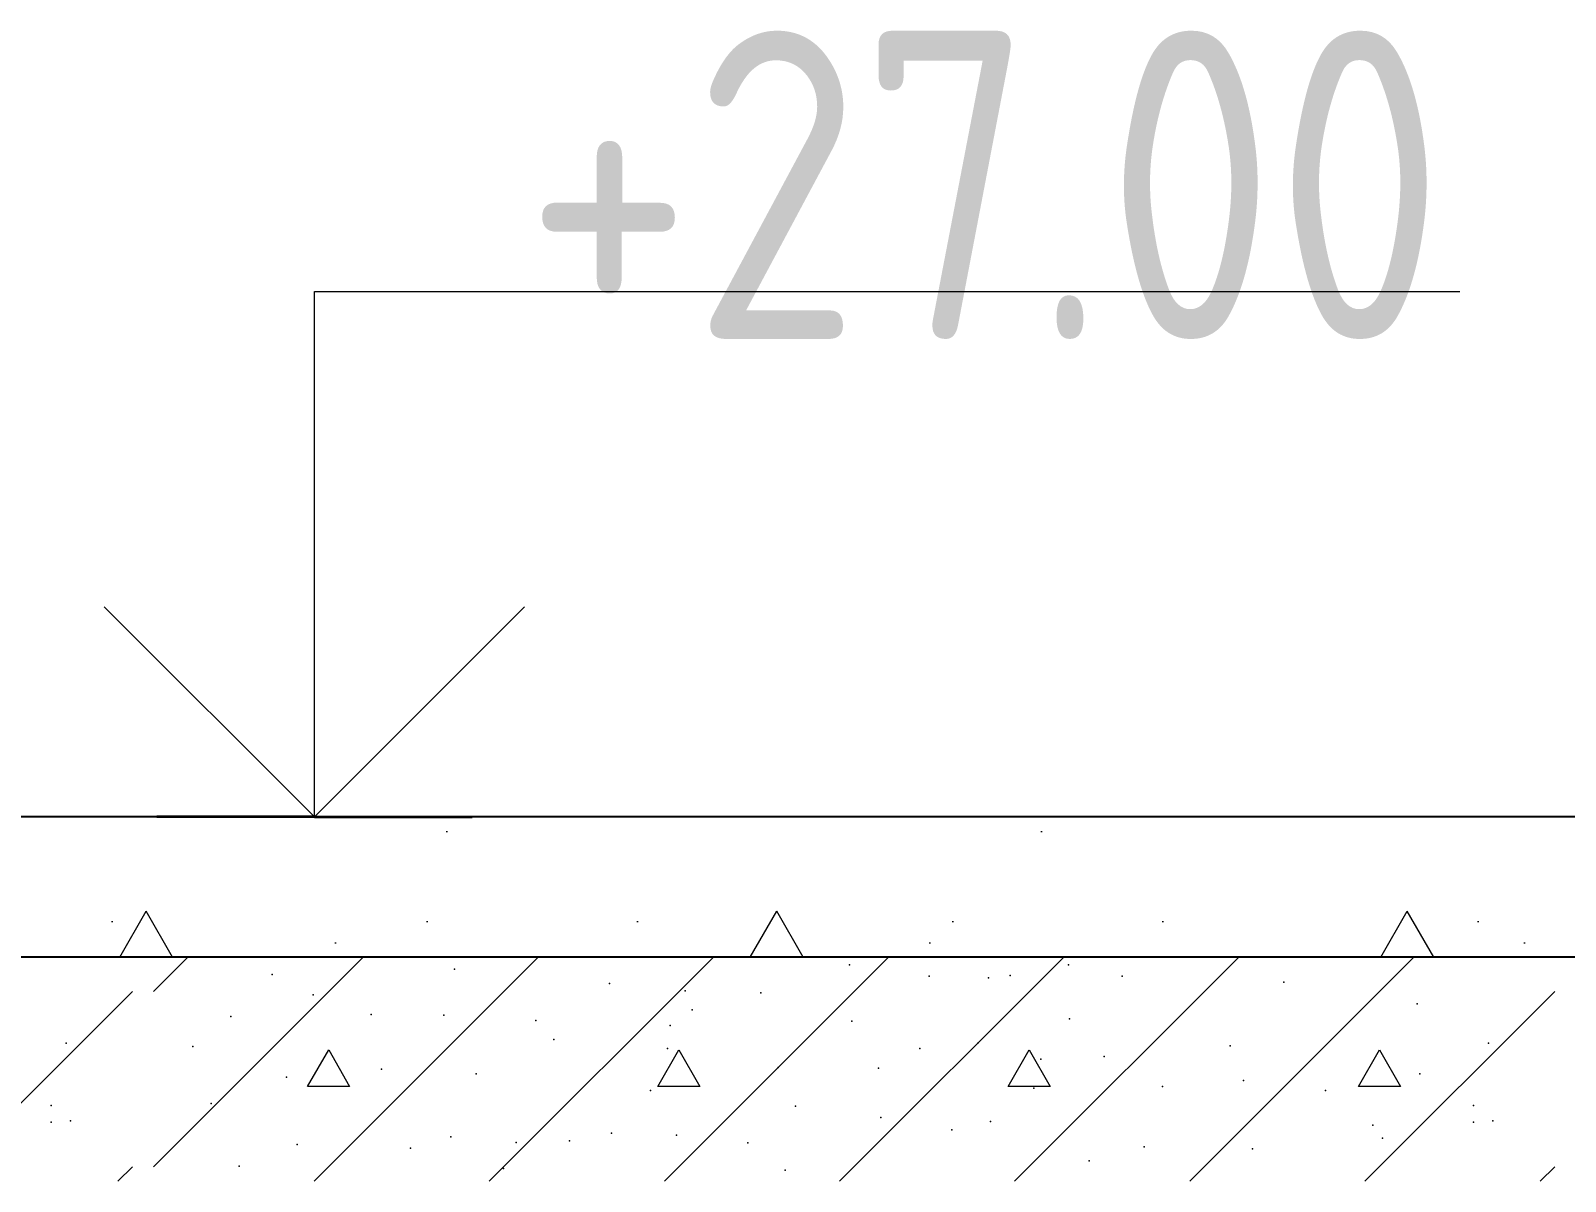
# Model space of a CAD drawing. Header units: millimetres. Extents: x 18162 to 7085488, y 72188 to 247925.
# Drawn here: x 3680692 to 3681787, y 121858 to 122679 of the extents above; entities that cross this region are included whole.
import ezdxf

# ---------------------------------------------------------------- set-up
doc = ezdxf.new("R2010")
doc.units = ezdxf.units.MM
doc.header["$MEASUREMENT"] = 0
doc.linetypes.add('Dot & Dashed', pattern=[670.277762413025, 317.49999999993, -176.3888888888499, 0, -176.3888735242451])
doc.layers.add('Structural - Bearing', color=7, linetype='Continuous')
doc.styles.add('GENERATED_STYLE_3', font='', dxfattribs={"width": 0.8})
doc.styles.get('GENERATED_STYLE_3').set_extended_font_data('ISOCPEUR MON')

# ---------------------------------------------------------------- blocks, each defined once
blk = doc.blocks.new('*X886', base_point=(3761974.72826797, 95118.00664509191))
at = {"layer": 'Structural - Bearing', "color": 7, "linetype": 'Continuous', "lineweight": 9}
for p, q in [((3680779.779807621, 121993.431929248), (3680804.35450975, 122018.0066313774)), ((3680779.779807621, 121868.431929248), (3680929.35450975, 122018.0066313774)), ((3680894.354521958, 121858.0066435857), (3681054.35450975, 122018.0066313774)), ((3681019.354521958, 121858.0066435857), (3681179.35450975, 122018.0066313774)), ((3681144.354521958, 121858.0066435857), (3681304.35450975, 122018.0066313774)), ((3681269.354521958, 121858.0066435857), (3681429.35450975, 122018.0066313774)), ((3681394.354521958, 121858.0066435857), (3681554.35450975, 122018.0066313774)), ((3681519.354521958, 121858.0066435857), (3681679.35450975, 122018.0066313774)), ((3680629.228592081, 121858.0066435857), (3680764.653877743, 121993.431929248)), ((3681644.354521958, 121858.0066435857), (3681779.779807621, 121993.431929248)), ((3680889.653877743, 121925.7794227031), (3680904.779807621, 121951.7835177126)), ((3680904.779807621, 121951.7835177126), (3680919.690828554, 121925.7461246033)), ((3681139.653877743, 121925.7794227031), (3681154.779807621, 121951.7835177126)), ((3681154.779807621, 121951.7835177126), (3681169.690828554, 121925.7461246033)), ((3681389.653877743, 121925.7794227031), (3681404.779807621, 121951.7835177126)), ((3681404.779807621, 121951.7835177126), (3681419.690828554, 121925.7461246033)), ((3681639.653877743, 121925.7794227031), (3681654.779807621, 121951.7835177126)), ((3681654.779807621, 121951.7835177126), (3681669.690828554, 121925.7461246033)), ((3680919.690828554, 121925.7461246033), (3680889.653877743, 121925.7794227031)), ((3681169.690828554, 121925.7461246033), (3681139.653877743, 121925.7794227031)), ((3681419.690828554, 121925.7461246033), (3681389.653877743, 121925.7794227031)), ((3681669.690828554, 121925.7461246033), (3681639.653877743, 121925.7794227031)), ((3680754.228592081, 121858.0066435857), (3680764.653877743, 121868.431929248)), ((3681769.354521958, 121858.0066435857), (3681779.779807621, 121868.431929248))]:
    blk.add_line(p, q, dxfattribs=at)
for p in [(3681276.456204033, 122012.4494427911), (3681432.749678096, 122012.5195445237), (3680864.48413949, 122005.614031293), (3680994.548097755, 122009.477317182), (3681105.295626575, 121999.1752214779), (3681333.22949403, 122004.3262693299), (3681375.573046938, 122003.2476583899), (3681391.026190494, 122004.7929727455), (3681471.020024073, 122004.3262693299), (3681586.490577781, 122000.1157999091), (3680893.674641676, 121991.101466168), (3681159.229037151, 121993.9757722561), (3681213.315039597, 121992.4304579005), (3681164.303469359, 121980.4058043129), (3681681.545289352, 121984.7038861224), (3680834.865614341, 121975.5747863908), (3680935.158455585, 121976.9773143443), (3680986.888992796, 121976.6049629013), (3681052.56485291, 121972.7416770123), (3681148.411836661, 121969.2507425662), (3681278.218242534, 121972.3413712774), (3681433.470032577, 121973.9970766172), (3680717.309772689, 121956.6790766982), (3681065.494093335, 121959.2546006242), (3681368.013011051, 121956.6651326786), (3681732.435702567, 121956.6790766982), (3680807.822613117, 121954.1035527721), (3681146.504009392, 121952.8157908091), (3681326.790684215, 121952.8157908091), (3681413.070735737, 121945.089219031), (3681458.209871261, 121946.9864377519), (3681548.129996599, 121954.7404822705), (3680942.393738253, 121938.0065282343), (3681010.001241312, 121934.7871233268), (3681225.671769344, 121939.3238909713), (3681297.172159065, 121938.6504092159), (3681683.500747972, 121934.7871233268), (3680874.786235195, 121932.2115994008), (3681134.504007461, 121922.8913118974), (3681407.919687885, 121924.4850276226), (3681499.838922986, 121925.7658381025), (3681557.788211322, 121930.0583779792), (3681616.118771903, 121922.727255052), (3680706.59753272, 121912.074111408), (3680820.805193269, 121913.6194257637), (3681237.935108766, 121911.6074079924), (3681721.723462598, 121912.074111408), (3680720.505361921, 121901.2569109186), (3681298.886750968, 121903.501071965), (3681377.221114888, 121900.7193003157), (3681735.631291799, 121901.2569109186), (3680706.736849003, 121900.2967081172), (3680991.972573829, 121889.7154546211), (3681106.583388538, 121892.2909785471), (3681152.942819207, 121891.0032165841), (3681349.6000273, 121894.6449239961), (3681649.987125393, 121898.0876311734), (3681721.862778881, 121900.2967081172), (3680882.319450751, 121884.2748888781), (3680963.213787679, 121881.6416993112), (3681038.694517412, 121885.8037673624), (3681076.536840425, 121886.7927471632), (3681204.025274764, 121885.5049852002), (3681486.835680543, 121882.7131386511), (3681564.101398325, 121881.1678242955), (3681656.820259662, 121888.8943960736), (3680840.894279892, 121868.8053094505), (3681447.412285775, 121872.62736557), (3681029.422631278, 121867.2599950949), (3681230.621316363, 121866.0224995925)]:
    blk.add_point(p, dxfattribs=at)

msp = doc.modelspace()

# ---------------------------------------------------------------- hatches: boundary and pattern name
at = {"layer": 'Structural - Bearing', "linetype": 'Continuous', "lineweight": 9}
h = msp.add_hatch(dxfattribs=at)
h.set_pattern_fill('Lightweight_Concrete_0003', style=0, pattern_type=2)
h.set_pattern_definition([(0, (3761974.72826797, 95118.00664509191), (0, 779.4228634059974), [48.75, -401.25]), (0, (3762199.72826797, 95507.71806085958), (0, 779.4228634059974), [48.75, -401.25]), (60.00000000000014, (3761974.72826797, 95118.00664509191), (-675.0000000000032, 389.7114317029972), [48.75000000000001, -401.2499999999999]), (60.00000000000014, (3762424.72826797, 95118.00664509191), (-675.0000000000032, 389.7114317029972), [48.75000000000001, -401.2499999999999]), (120.0000000000003, (3762023.478266182, 95118.00664509191), (675.0000000000005, 389.7114317030018), [48.75, -401.2499999999999]), (120.0000000000003, (3762473.478275123, 95118.00664509191), (675.0000000000005, 389.7114317030018), [48.75, -401.2499999999999]), (0, (3761974.72826797, 95193.00664509191), (0, 150), [0, -150, 0, -225]), (44.99999999999999, (3762049.72826797, 95193.00664509191), (-106.0660171779821, 106.0660171779822), [0, -112.5, 0, -187.5])])
h.paths.add_polyline_path([(3678429.054967296, 122018.0066313774), (3683229.054910993, 122018.0066313774), (3683229.054910993, 122118.0066431188), (3678429.054967296, 122118.0066431188)])

# ---------------------------------------------------------------- linework, layer by layer
at = {"color": 13, "linetype": 'Continuous', "lineweight": 13}
for p, q in [((3680894.582900151, 122118.0066450919), (3680894.582900151, 122493.0066450919)), ((3680894.582900151, 122493.0066450919), (3681712.034901722, 122493.0066450919)), ((3680894.582900151, 122118.0066450919), (3680744.582900151, 122268.0066450919)), ((3681044.582900151, 122268.0066450919), (3680894.582900151, 122118.0066450919))]:
    msp.add_line(p, q, dxfattribs=at)
at = {"color": 8, "linetype": 'Dot & Dashed', "lineweight": 13}
msp.add_line((3658879.295591753, 122118.0066450919), (3689916.499070422, 122118.0066450919), dxfattribs=at)
at = {"color": 12, "linetype": 'Continuous', "lineweight": 35}
for q in [(3680782.082900151, 122118.0066450919), (3681007.082900151, 122118.0066450919)]:
    msp.add_line((3680894.582900151, 122118.0066450919), q, dxfattribs=at)
at = {"layer": 'Structural - Bearing', "color": 7, "linetype": 'Continuous', "lineweight": 25}
msp.add_line((3683229.054934476, 122018.0066450919), (3678429.05494373, 122018.0066450919), dxfattribs=at)
at = {"layer": 'Structural - Bearing', "color": 7, "linetype": 'Continuous', "lineweight": 25, "flags": 128}
msp.add_lwpolyline([(3683229.054910993, 122118.0066568333), (3679789.054934375, 122118.0066450919), (3679749.054934375, 122118.0066450919), (3678429.054967296, 122118.0066568333)], dxfattribs=at)

# ---------------------------------------------------------------- block references
at = {"layer": 'Structural - Bearing', "lineweight": 0}
msp.add_blockref('*X886', (3761974.72826797, 95118.00664509191), dxfattribs=at)

# ---------------------------------------------------------------- texts
at = {"color": 13, "lineweight": 13, "insert": (3681044.582900936, 122459.1356759656), "char_height": 220.0000047683716, "attachment_point": 7, "style": 'GENERATED_STYLE_3'}
msp.add_mtext('\\A1;{\\pql;\\fISOCPEUR MON|b0|i0|c0|p0;\\W0.800000;+27.00}', dxfattribs=at)

doc.saveas('drawing.dxf')
